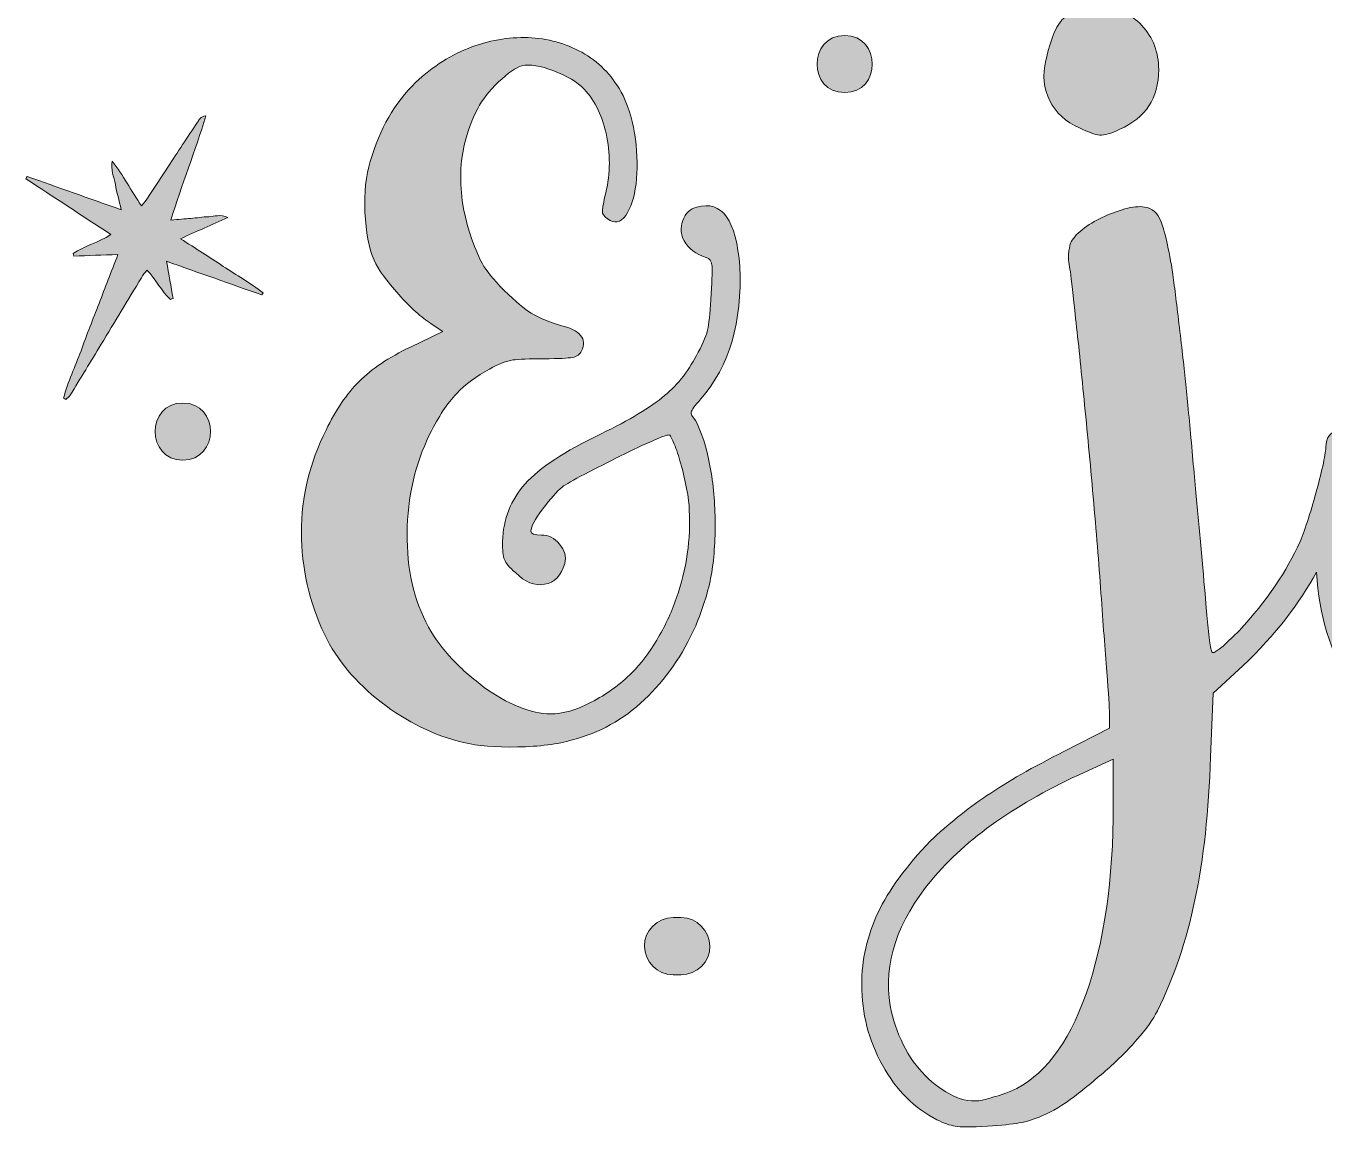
# Model space of a CAD drawing. Header units: inches. Extents: x 66 to 1016, y -1019 to -62.
# Drawn here: x 85.9 to 550.9, y -1000.7 to -606.1 of the extents above; entities that cross this region are included whole.
import ezdxf

# ---------------------------------------------------------------- set-up
doc = ezdxf.new("R2010")
doc.units = ezdxf.units.IN
doc.header["$MEASUREMENT"] = 0
doc.layers.add('Layer 1', color=7, linetype='Continuous')

# ---------------------------------------------------------------- blocks, each defined once
blk = doc.blocks.new('block 2')
at = {"layer": 'Layer 1', "true_color": 0xffffff}
h = blk.add_hatch(color=7, dxfattribs=at)
h.dxf.hatch_style = 2
edge = h.paths.add_edge_path()
edge.add_spline(control_points=[(463.35, -642.68), (466.45, -644.23), (468.84, -645.08), (470.55, -645.23), (472.25, -645.39), (474.65, -644.7), (477.75, -643.14), (487.04, -639.12), (491.69, -631.99), (491.69, -621.77), (491.69, -615.58), (489.67, -610.32), (485.65, -605.98), (481.62, -601.64), (476.51, -599.47), (470.32, -599.47), (464.44, -599.47), (460.18, -600.79), (457.54, -603.42), (454.91, -606.06), (452.82, -611.09), (451.27, -618.52), (450.03, -623.79), (450.5, -628.59), (452.66, -632.92), (454.83, -637.26), (458.4, -640.51), (463.35, -642.68)], knot_values=[0, 0, 0, 0, 1, 1, 1, 2, 2, 2, 3, 3, 3, 4, 4, 4, 5, 5, 5, 6, 6, 6, 7, 7, 7, 8, 8, 8, 9, 9, 9, 9], degree=3, periodic=1)
h = blk.add_hatch(color=7, dxfattribs=at)
h.dxf.hatch_style = 2
edge = h.paths.add_edge_path()
edge.add_spline(control_points=[(341.62, -692.39), (340.38, -675.66), (335.27, -668.54), (326.29, -671.02), (323.81, -671.64), (322.11, -673.27), (321.18, -675.9), (320.25, -678.53), (320.41, -680.93), (321.65, -683.1), (323.19, -685.89), (325.83, -687.9), (329.55, -689.14), (330.78, -689.45), (331.48, -690.3), (331.64, -691.69), (331.79, -693.09), (331.71, -696.57), (331.4, -702.15), (331.09, -707.72), (330.71, -711.75), (330.24, -714.23), (329.78, -716.71), (328.61, -719.65), (326.76, -723.05), (323.66, -729.25), (319.63, -734.44), (314.68, -738.62), (309.72, -742.8), (302.13, -747.37), (291.91, -752.32), (278.9, -758.52), (269.84, -764.48), (264.73, -770.21), (259.62, -775.94), (256.91, -782.83), (256.6, -790.88), (256.6, -793.98), (256.84, -796.15), (257.3, -797.39), (257.77, -798.63), (259.08, -800.18), (261.25, -802.03), (264.65, -805.45), (268.14, -806.84), (271.7, -806.22), (275.26, -805.6), (277.66, -803.12), (278.9, -798.78), (279.52, -796.31), (278.9, -793.98), (277.05, -791.81), (275.19, -789.65), (273.02, -788.56), (270.54, -788.56), (268.06, -788.56), (266.82, -788.1), (266.82, -787.17), (266.82, -785.62), (268.22, -782.99), (271, -779.27), (273.79, -775.55), (276.12, -772.92), (277.97, -771.37), (279.21, -770.44), (281.92, -768.9), (286.1, -766.72), (290.28, -764.56), (294.54, -762.39), (298.88, -760.22), (303.22, -758.06), (307.16, -756.2), (310.73, -754.65), (314.28, -753.1), (316.22, -752.48), (316.53, -752.79), (316.84, -753.1), (317.38, -754.18), (318.16, -756.04), (318.93, -757.9), (319.71, -760.22), (320.49, -763.01), (321.25, -765.8), (321.95, -768.74), (322.58, -771.84), (323.19, -774.94), (323.5, -777.57), (323.5, -779.73), (323.81, -784.69), (323.58, -789.88), (322.81, -795.3), (322.03, -800.72), (320.72, -806.06), (318.86, -811.33), (317, -816.6), (314.68, -821.55), (311.89, -826.19), (309.1, -830.84), (306.15, -834.72), (303.06, -837.81), (298.72, -842.15), (293.84, -845.71), (288.43, -848.49), (283.01, -851.28), (278.13, -852.68), (273.79, -852.68), (270.38, -852.68), (266.59, -851.83), (262.41, -850.12), (258.23, -848.42), (254.12, -846.1), (250.1, -843.15), (246.07, -840.21), (242.27, -836.88), (238.72, -833.16), (235.15, -829.45), (232.28, -825.58), (230.12, -821.55), (224.85, -811.95), (222.3, -800.72), (222.46, -787.86), (222.61, -775.02), (225.31, -763.17), (230.59, -752.32), (233.68, -746.13), (236.86, -741.33), (240.11, -737.92), (243.36, -734.52), (247.31, -731.58), (251.96, -729.09), (255.36, -727.24), (258.15, -726.15), (260.32, -725.84), (262.48, -725.54), (266.2, -725.38), (271.47, -725.38), (276.73, -725.38), (280.14, -725.22), (281.69, -724.91), (283.24, -724.61), (284.32, -723.83), (284.94, -722.59), (287.11, -718.26), (284.48, -715.16), (277.05, -713.3), (272.09, -711.75), (268.37, -710.13), (265.9, -708.42), (263.41, -706.72), (260.01, -703.7), (255.67, -699.36), (252.26, -695.64), (250.02, -692.7), (248.94, -690.53), (247.85, -688.37), (246.53, -685.12), (244.99, -680.77), (239.72, -664.36), (240.65, -649.34), (247.78, -635.71), (249.32, -632.62), (251.8, -629.44), (255.21, -626.18), (258.61, -622.93), (261.4, -621), (263.57, -620.38), (266.36, -619.76), (270.15, -620.38), (274.96, -622.24), (279.75, -624.09), (283.39, -626.26), (285.87, -628.74), (289.89, -633.08), (292.61, -638.81), (294, -645.93), (295.4, -653.06), (295.16, -660.18), (293.31, -667.3), (292.68, -670.09), (292.38, -671.87), (292.38, -672.65), (292.38, -673.42), (292.99, -674.27), (294.24, -675.2), (296.71, -677.06), (298.88, -676.67), (300.74, -674.04), (302.6, -671.41), (303.83, -667.61), (304.46, -662.66), (305.07, -657.7), (304.99, -652.36), (304.22, -646.63), (303.45, -640.9), (301.97, -635.71), (299.81, -631.06), (296.4, -624.56), (291.83, -619.61), (286.1, -616.2), (280.37, -612.79), (274.03, -610.85), (267.06, -610.39), (260.09, -609.92), (252.96, -611.01), (245.68, -613.64), (238.4, -616.28), (231.67, -620.54), (225.47, -626.42), (218.04, -633.55), (212.62, -642.99), (209.21, -654.76), (207.66, -659.72), (207.04, -665.76), (207.35, -672.88), (207.66, -680.01), (208.75, -685.73), (210.61, -690.07), (212.15, -693.48), (215.09, -697.58), (219.44, -702.38), (223.77, -707.18), (227.64, -710.67), (231.05, -712.83), (231.05, -712.83), (235.23, -715.62), (235.23, -715.62), (235.23, -715.62), (223.62, -721.19), (223.62, -721.19), (215.87, -724.91), (209.75, -729.02), (205.26, -733.51), (200.77, -738), (196.82, -743.81), (193.42, -750.93), (187.53, -762.7), (184.59, -774.94), (184.59, -787.63), (184.59, -800.34), (187.38, -812.57), (192.95, -824.34), (197.29, -833.32), (204.02, -841.37), (213.16, -848.49), (222.3, -855.62), (232.13, -860.42), (242.66, -862.9), (247.62, -864.14), (254.05, -864.68), (261.94, -864.52), (269.84, -864.37), (276.42, -863.52), (281.69, -861.97), (291.29, -859.49), (299.88, -854.69), (307.47, -847.56), (315.06, -840.44), (321.18, -831.62), (325.83, -821.08), (328.3, -815.2), (330.08, -809.55), (331.17, -804.13), (332.25, -798.71), (332.8, -792.13), (332.8, -784.38), (332.8, -777.26), (332.17, -770.37), (330.94, -763.71), (329.7, -757.05), (327.99, -751.71), (325.83, -747.68), (324.59, -746.13), (324.04, -745.05), (324.2, -744.42), (324.35, -743.81), (325.51, -742.26), (327.68, -739.78), (337.91, -728.01), (342.55, -712.21), (341.62, -692.39)], knot_values=[0, 0, 0, 0, 1, 1, 1, 2, 2, 2, 3, 3, 3, 4, 4, 4, 5, 5, 5, 6, 6, 6, 7, 7, 7, 8, 8, 8, 9, 9, 9, 10, 10, 10, 11, 11, 11, 12, 12, 12, 13, 13, 13, 14, 14, 14, 15, 15, 15, 16, 16, 16, 17, 17, 17, 18, 18, 18, 19, 19, 19, 20, 20, 20, 21, 21, 21, 22, 22, 22, 23, 23, 23, 24, 24, 24, 25, 25, 25, 26, 26, 26, 27, 27, 27, 28, 28, 28, 29, 29, 29, 30, 30, 30, 31, 31, 31, 32, 32, 32, 33, 33, 33, 34, 34, 34, 35, 35, 35, 36, 36, 36, 37, 37, 37, 38, 38, 38, 39, 39, 39, 40, 40, 40, 41, 41, 41, 42, 42, 42, 43, 43, 43, 44, 44, 44, 45, 45, 45, 46, 46, 46, 47, 47, 47, 48, 48, 48, 49, 49, 49, 50, 50, 50, 51, 51, 51, 52, 52, 52, 53, 53, 53, 54, 54, 54, 55, 55, 55, 56, 56, 56, 57, 57, 57, 58, 58, 58, 59, 59, 59, 60, 60, 60, 61, 61, 61, 62, 62, 62, 63, 63, 63, 64, 64, 64, 65, 65, 65, 66, 66, 66, 67, 67, 67, 68, 68, 68, 69, 69, 69, 70, 70, 70, 71, 71, 71, 72, 72, 72, 73, 73, 73, 74, 74, 74, 75, 75, 75, 76, 76, 76, 77, 77, 77, 78, 78, 78, 79, 79, 79, 80, 80, 80, 81, 81, 81, 82, 82, 82, 83, 83, 83, 84, 84, 84, 85, 85, 85, 86, 86, 86, 87, 87, 87, 88, 88, 88, 89, 89, 89, 90, 90, 90, 91, 91, 91, 92, 92, 92, 93, 93, 93, 93], degree=3, periodic=1)
h = blk.add_hatch(color=7, dxfattribs=at)
h.dxf.hatch_style = 2
edge = h.paths.add_edge_path()
edge.add_spline(control_points=[(379.21, -609.53), (366.02, -609.53), (366, -630.02), (379.21, -630.02), (392.39, -630.02), (392.41, -609.53), (379.21, -609.53)], knot_values=[0, 0, 0, 0, 1, 1, 1, 2, 2, 2, 2], degree=3, periodic=1)
h = blk.add_hatch(color=7, dxfattribs=at)
h.dxf.hatch_style = 2
edge = h.paths.add_edge_path()
edge.add_spline(control_points=[(141.26, -682.38), (147.18, -679.72), (152.41, -677.38), (158.19, -674.79), (155.5, -673.46), (153.41, -674.45), (151.39, -674.5), (149.22, -674.56), (147.06, -674.9), (144.9, -675.1), (142.74, -675.29), (140.59, -675.47), (137.84, -675.7), (141.65, -663.01), (146.56, -651.06), (150.35, -638.32), (148.35, -638.53), (147.9, -639.78), (147.31, -640.67), (143.75, -645.98), (140.26, -651.34), (136.75, -656.68), (134.3, -660.42), (131.87, -664.16), (129.4, -667.88), (128.82, -668.75), (128.11, -669.53), (127.25, -670.61), (123.6, -665.17), (120.67, -659.59), (116.78, -654.57), (116.17, -657.59), (117.38, -660.23), (117.93, -662.95), (118.49, -665.77), (119.21, -668.55), (120.02, -672), (108.39, -667.88), (97.35, -663.97), (86.31, -660.06), (86.17, -660.35), (86.03, -660.64), (85.89, -660.93), (95.92, -667.5), (105.94, -674.07), (116.29, -680.85), (111.83, -683.84), (106.83, -684.89), (102.78, -687.64), (102.87, -687.96), (102.96, -688.27), (103.05, -688.58), (108.14, -688.41), (113.23, -688.25), (118.84, -688.06), (116.47, -694.21), (114.27, -699.9), (112.08, -705.6), (109.91, -711.23), (107.63, -716.82), (105.61, -722.51), (103.59, -728.2), (100.8, -733.65), (99.4, -739.55), (99.65, -739.69), (99.9, -739.84), (100.15, -739.99), (100.68, -739.48), (101.34, -739.06), (101.71, -738.46), (105.45, -732.4), (109.15, -726.31), (112.84, -720.22), (117.65, -712.27), (122.43, -704.3), (127.25, -696.35), (127.8, -695.43), (128.51, -694.6), (129.24, -693.61), (132.51, -696.88), (134.33, -701.21), (137.71, -704.17), (138.01, -704.03), (138.31, -703.9), (138.61, -703.77), (137.85, -699.49), (137.09, -695.22), (136.24, -690.46), (148, -694.62), (159.21, -698.58), (170.42, -702.54), (170.56, -702.29), (170.69, -702.04), (170.83, -701.79), (166.38, -698.16), (161.28, -695.46), (156.53, -692.28), (151.67, -689.02), (146.72, -685.91), (141.26, -682.38)], knot_values=[0, 0, 0, 0, 1, 1, 1, 2, 2, 2, 3, 3, 3, 4, 4, 4, 5, 5, 5, 6, 6, 6, 7, 7, 7, 8, 8, 8, 9, 9, 9, 10, 10, 10, 11, 11, 11, 12, 12, 12, 13, 13, 13, 14, 14, 14, 15, 15, 15, 16, 16, 16, 17, 17, 17, 18, 18, 18, 19, 19, 19, 20, 20, 20, 21, 21, 21, 22, 22, 22, 23, 23, 23, 24, 24, 24, 25, 25, 25, 26, 26, 26, 27, 27, 27, 28, 28, 28, 29, 29, 29, 30, 30, 30, 31, 31, 31, 32, 32, 32, 33, 33, 33, 33], degree=3, periodic=1)
h = blk.add_hatch(color=7, dxfattribs=at)
h.dxf.hatch_style = 2
edge = h.paths.add_edge_path()
edge.add_spline(control_points=[(870.09, -750.47), (868.7, -751.71), (867.69, -754.34), (867.07, -758.36), (866.76, -762.08), (865.75, -766.72), (864.05, -772.3), (862.35, -777.88), (860.18, -783.61), (857.55, -789.49), (854.91, -795.38), (852.13, -801.11), (849.19, -806.68), (846.24, -812.26), (843.38, -817.06), (840.59, -821.08), (840.59, -821.08), (835.02, -828.52), (835.02, -828.52), (835.02, -828.52), (834.09, -803.89), (834.09, -803.89), (833.77, -797.7), (833.62, -789.95), (833.62, -780.66), (833.62, -771.37), (833.62, -761.77), (833.62, -751.86), (833.62, -741.95), (833.77, -732.51), (834.09, -723.52), (834.39, -714.54), (834.7, -707.26), (835.02, -701.68), (835.32, -698.28), (835.48, -695.02), (835.48, -691.93), (835.48, -688.83), (835.32, -686.51), (835.02, -684.96), (834.09, -677.84), (830.21, -674.27), (823.4, -674.27), (820.92, -674.27), (817.43, -675.28), (812.95, -677.29), (808.45, -679.31), (805.43, -681.09), (803.89, -682.63), (803.26, -683.26), (802.8, -684.72), (802.5, -687.05), (802.18, -689.37), (801.72, -692.09), (801.1, -695.18), (800.48, -699.82), (799.71, -705.48), (798.78, -712.13), (797.85, -718.8), (796.76, -725.69), (795.53, -732.81), (794.29, -739.94), (793.04, -746.75), (791.81, -753.25), (790.57, -759.76), (789.49, -765.03), (788.56, -769.05), (786.39, -778.04), (783.98, -786.55), (781.35, -794.6), (778.72, -802.66), (776.09, -809.7), (773.46, -815.74), (770.82, -821.78), (768.35, -826.59), (766.03, -830.14), (763.7, -833.71), (761.76, -835.49), (760.22, -835.49), (759.29, -835.49), (758.05, -834.48), (756.5, -832.47), (754.95, -830.45), (753.32, -827.82), (751.62, -824.57), (749.92, -821.31), (748.21, -817.83), (746.51, -814.11), (744.8, -810.4), (743.49, -806.68), (742.56, -802.96), (741.94, -800.8), (741.47, -798.71), (741.17, -796.69), (740.86, -794.68), (740.54, -792.05), (740.24, -788.79), (739.93, -785.54), (739.78, -781.29), (739.78, -776.02), (739.78, -770.75), (739.78, -763.63), (739.78, -754.65), (739.78, -754.65), (739.78, -716.08), (739.78, -716.08), (739.78, -716.08), (736.52, -713.3), (736.52, -713.3), (734.97, -712.37), (733.65, -711.75), (732.57, -711.44), (731.48, -711.13), (729.24, -711.29), (725.84, -711.9), (717.16, -712.83), (712.05, -715.16), (710.5, -718.87), (709.89, -720.11), (709.34, -722.28), (708.88, -725.38), (708.41, -728.48), (707.95, -732.19), (707.48, -736.53), (707.02, -740.87), (706.72, -745.59), (706.56, -750.7), (706.4, -755.81), (706.32, -760.85), (706.32, -765.8), (706.32, -769.5), (706.39, -773.02), (706.53, -776.38), (705.69, -779.8), (704.84, -782.78), (704, -785.31), (700.59, -796.15), (696.64, -804.67), (692.16, -810.86), (687.66, -817.06), (682.32, -821.86), (676.13, -825.26), (673.03, -826.82), (670.71, -827.75), (669.16, -828.05), (667.6, -828.36), (665.28, -828.21), (662.19, -827.59), (660.02, -827.28), (658.16, -827.05), (656.61, -826.89), (655.06, -826.74), (654.13, -826.35), (653.83, -825.73), (652.9, -824.8), (653.83, -820.31), (656.61, -812.26), (659.09, -803.89), (660.95, -795.46), (662.19, -786.94), (663.42, -778.42), (664.35, -767.97), (664.98, -755.58), (665.9, -733.27), (664.42, -714.31), (660.53, -698.66), (656.63, -683.03), (650.62, -671.48), (642.52, -664.05), (631.6, -653.52), (621.46, -652.59), (612.11, -661.26), (607.74, -665.91), (604.46, -672.34), (602.28, -680.54), (600.09, -688.75), (599, -699.67), (599, -713.3), (599, -737.46), (601.63, -758.59), (606.9, -776.71), (612.16, -794.83), (619.91, -809.32), (630.13, -820.15), (630.13, -820.15), (638.49, -829.45), (638.49, -829.45), (638.49, -829.45), (635.24, -835.49), (635.24, -835.49), (632.45, -840.44), (628.81, -844.86), (624.32, -848.73), (619.83, -852.6), (615.88, -855), (612.48, -855.93), (609.07, -856.86), (606.67, -857.02), (605.27, -856.39), (603.88, -855.78), (601.94, -853.3), (599.47, -848.96), (593.33, -838.12), (589.72, -825.19), (588.64, -810.17), (587.57, -795.15), (589.18, -778.5), (593.48, -760.22), (595.01, -753.1), (595.85, -748.69), (596.01, -746.98), (596.16, -745.28), (595.77, -743.34), (594.86, -741.17), (592.09, -735.29), (585.8, -732.19), (575.99, -731.88), (571.69, -731.58), (569.07, -731.58), (568.15, -731.88), (567.23, -732.19), (565.54, -733.59), (563.09, -736.06), (560.64, -738.55), (558.41, -742.03), (556.41, -746.52), (555.72, -748.09), (555.07, -749.75), (554.44, -751.45), (552.59, -752.58), (551.62, -754.39), (551.62, -756.97), (551.62, -757.9), (551.31, -759.84), (550.69, -762.78), (550.07, -765.72), (549.3, -768.9), (548.37, -772.3), (547.44, -775.71), (546.43, -779.12), (545.35, -782.52), (544.26, -785.93), (543.26, -788.72), (542.33, -790.88), (537.68, -801.42), (530.4, -812.1), (520.49, -822.94), (514.29, -829.14), (511.04, -831.62), (510.73, -830.37), (510.42, -829.76), (510.11, -828.05), (509.81, -825.26), (509.49, -822.48), (509.18, -819.38), (508.88, -815.97), (508.56, -812.57), (508.1, -807.31), (507.48, -800.18), (506.86, -793.06), (506.24, -786.24), (505.63, -779.73), (505, -773.23), (504.3, -765.64), (503.54, -756.97), (502.76, -748.3), (502.06, -740.87), (501.44, -734.67), (500.82, -728.79), (500.05, -721.97), (499.12, -714.23), (498.19, -706.49), (497.41, -700.14), (496.8, -695.18), (495.25, -685.89), (493.85, -679.61), (492.62, -676.36), (491.37, -673.11), (489.36, -671.33), (486.58, -671.02), (484.72, -670.71), (482.39, -670.95), (479.61, -671.72), (476.82, -672.49), (474.11, -673.5), (471.48, -674.74), (468.84, -675.98), (466.45, -677.45), (464.28, -679.15), (462.11, -680.85), (460.72, -682.48), (460.1, -684.03), (459.79, -684.96), (459.56, -686.28), (459.4, -687.98), (459.25, -689.68), (459.48, -691.77), (460.1, -694.25), (460.41, -697.04), (461.02, -702.61), (461.95, -710.97), (462.88, -719.34), (463.89, -729.02), (464.97, -740.01), (466.06, -751.01), (467.14, -762.62), (468.23, -774.86), (469.31, -787.1), (470.24, -798.63), (471.01, -809.47), (471.78, -820.31), (472.48, -829.68), (473.1, -837.58), (473.72, -845.47), (474.03, -850.51), (474.03, -852.68), (474.03, -852.68), (474.03, -857.79), (474.03, -857.79), (474.03, -857.79), (457.77, -866.15), (457.77, -866.15), (446.62, -871.72), (437.41, -876.99), (430.13, -881.95), (422.86, -886.9), (416.12, -892.33), (409.92, -898.21), (401.25, -907.19), (394.98, -915.78), (391.1, -923.99), (387.23, -932.19), (385.3, -940.79), (385.3, -949.78), (385.3, -960), (387.78, -969.59), (392.73, -978.58), (397.69, -987.56), (404.19, -994.06), (412.24, -998.1), (414.73, -999.33), (416.89, -1000.11), (418.74, -1000.42), (420.6, -1000.73), (424.48, -1000.73), (430.36, -1000.42), (435.32, -1000.11), (439.11, -999.72), (441.74, -999.26), (444.38, -998.79), (447.09, -997.94), (449.87, -996.7), (453.59, -995.15), (457.47, -992.82), (461.49, -989.73), (465.52, -986.63), (469.46, -983.38), (473.33, -979.98), (477.21, -976.56), (480.77, -973.01), (484.02, -969.29), (487.27, -965.57), (489.67, -962.16), (491.22, -959.07), (497.1, -947.29), (501.6, -934.05), (504.7, -919.35), (507.79, -904.64), (509.65, -887.52), (510.27, -868.01), (510.27, -868.01), (511.2, -845.24), (511.2, -845.24), (511.2, -845.24), (521.89, -835.49), (521.89, -835.49), (533.53, -824.15), (542.29, -812.96), (548.17, -801.92), (549.29, -817.55), (553.19, -830.69), (559.98, -841.29), (567.41, -852.91), (577.63, -860.89), (590.64, -865.22), (594.97, -866.77), (599.93, -867.39), (605.51, -867.08), (611.08, -866.77), (616.03, -865.68), (620.37, -863.83), (628.43, -860.42), (635.86, -853.3), (642.68, -842.45), (644.84, -839.36), (646.46, -837.27), (647.55, -836.18), (648.63, -835.1), (649.48, -834.72), (650.11, -835.02), (652.59, -835.95), (655.76, -836.73), (659.63, -837.34), (663.5, -837.97), (666.67, -838.12), (669.16, -837.81), (676.28, -836.88), (683.17, -833.63), (689.83, -828.05), (696.49, -822.48), (701.98, -815.51), (706.33, -807.14), (707.2, -805.17), (708.16, -802.86), (709.2, -800.26), (709.32, -800.85), (709.44, -801.46), (709.57, -802.03), (711.74, -811.33), (715.92, -820.47), (722.12, -829.45), (728.31, -839.05), (735.2, -845.17), (742.79, -847.8), (750.38, -850.43), (757.89, -849.42), (765.33, -844.78), (776.17, -837.97), (786.7, -815.2), (796.92, -776.48), (797.54, -774.32), (798, -772.3), (798.31, -770.44), (798.62, -768.58), (799.08, -766.88), (799.71, -765.33), (800.32, -763.79), (800.79, -762.24), (801.1, -760.69), (801.41, -762.54), (801.8, -766.72), (802.26, -773.23), (802.73, -779.73), (803.19, -786.78), (803.66, -794.37), (804.12, -801.96), (804.51, -809.4), (804.82, -816.67), (805.12, -823.95), (805.28, -829.45), (805.28, -833.16), (805.28, -833.16), (805.28, -853.14), (805.28, -853.14), (805.28, -853.14), (795.99, -856.86), (795.99, -856.86), (793.51, -858.1), (790.25, -859.49), (786.23, -861.04), (782.2, -862.59), (778.64, -863.99), (775.55, -865.22), (765.33, -869.56), (757.2, -874.28), (751.16, -879.39), (745.12, -884.5), (740.39, -890.62), (736.99, -897.74), (734.5, -902.7), (733.27, -907.96), (733.27, -913.54), (733.27, -919.11), (734.35, -923.91), (736.52, -927.94), (738.07, -931.03), (740.24, -933.82), (743.03, -936.3), (745.81, -938.78), (748.91, -940.79), (752.32, -942.34), (757.27, -944.82), (763.62, -945.6), (771.37, -944.66), (779.1, -943.74), (786.39, -941.57), (793.2, -938.16), (797.22, -936.3), (801.64, -933.2), (806.44, -928.87), (811.24, -924.53), (814.88, -920.35), (817.36, -916.32), (821.38, -910.13), (824.87, -901.39), (827.81, -890.07), (830.76, -878.77), (832.85, -867.24), (834.09, -855.46), (834.39, -852.68), (834.62, -850.43), (834.78, -848.73), (834.94, -847.03), (835.25, -845.63), (835.71, -844.54), (836.18, -843.46), (836.79, -842.38), (837.57, -841.29), (838.34, -840.21), (839.5, -838.74), (841.06, -836.88), (848.18, -828.52), (854.83, -818.22), (861.03, -805.98), (867.23, -793.75), (871.87, -781.59), (874.97, -769.51), (876.52, -763.32), (877.3, -759.14), (877.3, -756.97), (877.3, -754.81), (876.52, -752.95), (874.97, -751.39), (873.11, -749.54), (871.49, -749.23), (870.09, -750.47)], knot_values=[0, 0, 0, 0, 1, 1, 1, 2, 2, 2, 3, 3, 3, 4, 4, 4, 5, 5, 5, 6, 6, 6, 7, 7, 7, 8, 8, 8, 9, 9, 9, 10, 10, 10, 11, 11, 11, 12, 12, 12, 13, 13, 13, 14, 14, 14, 15, 15, 15, 16, 16, 16, 17, 17, 17, 18, 18, 18, 19, 19, 19, 20, 20, 20, 21, 21, 21, 22, 22, 22, 23, 23, 23, 24, 24, 24, 25, 25, 25, 26, 26, 26, 27, 27, 27, 28, 28, 28, 29, 29, 29, 30, 30, 30, 31, 31, 31, 32, 32, 32, 33, 33, 33, 34, 34, 34, 35, 35, 35, 36, 36, 36, 37, 37, 37, 38, 38, 38, 39, 39, 39, 40, 40, 40, 41, 41, 41, 42, 42, 42, 43, 43, 43, 44, 44, 44, 45, 45, 45, 46, 46, 46, 47, 47, 47, 48, 48, 48, 49, 49, 49, 50, 50, 50, 51, 51, 51, 52, 52, 52, 53, 53, 53, 54, 54, 54, 55, 55, 55, 56, 56, 56, 57, 57, 57, 58, 58, 58, 59, 59, 59, 60, 60, 60, 61, 61, 61, 62, 62, 62, 63, 63, 63, 64, 64, 64, 65, 65, 65, 66, 66, 66, 67, 67, 67, 68, 68, 68, 69, 69, 69, 70, 70, 70, 71, 71, 71, 72, 72, 72, 73, 73, 73, 74, 74, 74, 75, 75, 75, 76, 76, 76, 77, 77, 77, 78, 78, 78, 79, 79, 79, 80, 80, 80, 81, 81, 81, 82, 82, 82, 83, 83, 83, 84, 84, 84, 85, 85, 85, 86, 86, 86, 87, 87, 87, 88, 88, 88, 89, 89, 89, 90, 90, 90, 91, 91, 91, 92, 92, 92, 93, 93, 93, 94, 94, 94, 95, 95, 95, 96, 96, 96, 97, 97, 97, 98, 98, 98, 99, 99, 99, 100, 100, 100, 101, 101, 101, 102, 102, 102, 103, 103, 103, 104, 104, 104, 105, 105, 105, 106, 106, 106, 107, 107, 107, 108, 108, 108, 109, 109, 109, 110, 110, 110, 111, 111, 111, 112, 112, 112, 113, 113, 113, 114, 114, 114, 115, 115, 115, 116, 116, 116, 117, 117, 117, 118, 118, 118, 119, 119, 119, 120, 120, 120, 121, 121, 121, 122, 122, 122, 123, 123, 123, 124, 124, 124, 125, 125, 125, 126, 126, 126, 127, 127, 127, 128, 128, 128, 129, 129, 129, 130, 130, 130, 131, 131, 131, 132, 132, 132, 133, 133, 133, 134, 134, 134, 135, 135, 135, 136, 136, 136, 137, 137, 137, 138, 138, 138, 139, 139, 139, 140, 140, 140, 141, 141, 141, 142, 142, 142, 143, 143, 143, 144, 144, 144, 145, 145, 145, 146, 146, 146, 147, 147, 147, 148, 148, 148, 149, 149, 149, 150, 150, 150, 151, 151, 151, 152, 152, 152, 153, 153, 153, 154, 154, 154, 155, 155, 155, 156, 156, 156, 157, 157, 157, 158, 158, 158, 159, 159, 159, 160, 160, 160, 161, 161, 161, 162, 162, 162, 163, 163, 163, 164, 164, 164, 165, 165, 165, 166, 166, 166, 167, 167, 167, 168, 168, 168, 169, 169, 169, 170, 170, 170, 171, 171, 171, 172, 172, 172, 173, 173, 173, 174, 174, 174, 175, 175, 175, 175], degree=3, periodic=1)
edge = h.paths.add_edge_path()
edge.add_spline(control_points=[(475.43, -885.2), (475.43, -912.14), (472.17, -934.75), (465.67, -953.03), (459.17, -971.3), (450.19, -982.92), (438.72, -987.87), (437.18, -988.49), (435.4, -989.11), (433.38, -989.73), (431.37, -990.35), (429.74, -990.81), (428.5, -991.13), (425.1, -991.74), (421.61, -991.2), (418.05, -989.5), (414.49, -987.8), (411.16, -985.39), (408.06, -982.3), (404.97, -979.2), (402.33, -975.48), (400.16, -971.15), (398, -966.81), (396.45, -962.16), (395.52, -957.21), (393.04, -942.03), (398, -927.01), (410.38, -912.14), (422.78, -897.28), (441.05, -884.43), (465.2, -873.58), (465.2, -873.58), (475.43, -868.94), (475.43, -868.94), (475.43, -868.94), (475.43, -885.2), (475.43, -885.2)], knot_values=[0, 0, 0, 0, 1, 1, 1, 2, 2, 2, 3, 3, 3, 4, 4, 4, 5, 5, 5, 6, 6, 6, 7, 7, 7, 8, 8, 8, 9, 9, 9, 10, 10, 10, 11, 11, 11, 12, 12, 12, 12], degree=3, periodic=1)
edge = h.paths.add_edge_path()
edge.add_spline(control_points=[(647.79, -807.61), (646.54, -810.71), (645.54, -813.42), (644.77, -815.74), (643.99, -818.06), (643.45, -819.23), (643.14, -819.23), (642.52, -818.92), (641.9, -818.3), (641.28, -817.37), (640.66, -816.75), (639.96, -816.05), (639.19, -815.28), (638.41, -814.51), (637.72, -813.65), (637.1, -812.72), (628.11, -802.81), (621.3, -789.65), (616.66, -773.23), (612.01, -756.82), (609.53, -737.92), (609.23, -716.55), (609.23, -704.78), (609.76, -695.72), (610.85, -689.37), (611.93, -683.03), (613.87, -677.37), (616.66, -672.41), (620.99, -664.67), (627.03, -663.9), (634.78, -670.09), (641.59, -675.66), (646.78, -685.04), (650.34, -698.2), (653.9, -711.37), (655.68, -727.39), (655.68, -746.28), (655.68, -758.99), (655.06, -770.14), (653.83, -779.73), (652.59, -789.34), (650.57, -798.63), (647.79, -807.61)], knot_values=[0, 0, 0, 0, 1, 1, 1, 2, 2, 2, 3, 3, 3, 4, 4, 4, 5, 5, 5, 6, 6, 6, 7, 7, 7, 8, 8, 8, 9, 9, 9, 10, 10, 10, 11, 11, 11, 12, 12, 12, 13, 13, 13, 14, 14, 14, 14], degree=3, periodic=1)
edge = h.paths.add_edge_path()
edge.add_spline(control_points=[(804.35, -868.47), (804.35, -869.4), (804.27, -870.49), (804.12, -871.72), (803.96, -872.97), (803.89, -874.36), (803.89, -875.9), (799.55, -908.74), (789.95, -927.94), (775.08, -933.52), (771.37, -935.06), (768.81, -935.84), (767.42, -935.84), (766.03, -935.84), (763.62, -935.37), (760.22, -934.44), (754.95, -933.2), (750.76, -930.65), (747.67, -926.78), (744.57, -922.9), (743.03, -918.49), (743.03, -913.54), (743.03, -907.96), (745.5, -901.77), (750.46, -894.95), (755.41, -888.15), (761.3, -883.03), (768.12, -879.62), (769.97, -878.69), (772.91, -877.38), (776.94, -875.67), (780.96, -873.97), (784.99, -872.35), (789.02, -870.79), (793.04, -869.25), (796.61, -867.93), (799.71, -866.85), (802.8, -865.76), (804.51, -865.22), (804.82, -865.22), (804.51, -866.15), (804.35, -867.24), (804.35, -868.47)], knot_values=[0, 0, 0, 0, 1, 1, 1, 2, 2, 2, 3, 3, 3, 4, 4, 4, 5, 5, 5, 6, 6, 6, 7, 7, 7, 8, 8, 8, 9, 9, 9, 10, 10, 10, 11, 11, 11, 12, 12, 12, 13, 13, 13, 14, 14, 14, 14], degree=3, periodic=1)
h = blk.add_hatch(color=7, dxfattribs=at)
h.dxf.hatch_style = 2
edge = h.paths.add_edge_path()
edge.add_spline(control_points=[(142.08, -741.26), (128.9, -741.26), (128.87, -761.76), (142.08, -761.76), (155.27, -761.76), (155.29, -741.26), (142.08, -741.26)], knot_values=[0, 0, 0, 0, 1, 1, 1, 2, 2, 2, 2], degree=3, periodic=1)
h = blk.add_hatch(color=7, dxfattribs=at)
h.dxf.hatch_style = 2
edge = h.paths.add_edge_path()
edge.add_spline(control_points=[(320.66, -925.69), (319.68, -925.69), (318.71, -925.69), (317.73, -925.69), (312.37, -925.69), (307.24, -930.41), (307.48, -935.94), (307.73, -941.49), (311.99, -946.19), (317.73, -946.19), (318.71, -946.19), (319.68, -946.19), (320.66, -946.19), (326.02, -946.19), (331.15, -941.47), (330.9, -935.94), (330.65, -930.39), (326.4, -925.69), (320.66, -925.69)], knot_values=[0, 0, 0, 0, 1, 1, 1, 2, 2, 2, 3, 3, 3, 4, 4, 4, 5, 5, 5, 6, 6, 6, 6], degree=3, periodic=1)
at = {"layer": 'Layer 1', "lineweight": 0}
for points, knots in [([(463.35, -642.68), (466.45, -644.23), (468.84, -645.08), (470.55, -645.23), (472.25, -645.39), (474.65, -644.7), (477.75, -643.14), (487.04, -639.12), (491.69, -631.99), (491.69, -621.77), (491.69, -615.58), (489.67, -610.32), (485.65, -605.98), (481.62, -601.64), (476.51, -599.47), (470.32, -599.47), (464.44, -599.47), (460.18, -600.79), (457.54, -603.42), (454.91, -606.06), (452.82, -611.09), (451.27, -618.52), (450.03, -623.79), (450.5, -628.59), (452.66, -632.92), (454.83, -637.26), (458.4, -640.51), (463.35, -642.68)], [0, 0, 0, 0, 1, 1, 1, 2, 2, 2, 3, 3, 3, 4, 4, 4, 5, 5, 5, 6, 6, 6, 7, 7, 7, 8, 8, 8, 9, 9, 9, 9]), ([(341.62, -692.39), (340.38, -675.66), (335.27, -668.54), (326.29, -671.02), (323.81, -671.64), (322.11, -673.27), (321.18, -675.9), (320.25, -678.53), (320.41, -680.93), (321.65, -683.1), (323.19, -685.89), (325.83, -687.9), (329.55, -689.14), (330.78, -689.45), (331.48, -690.3), (331.64, -691.69), (331.79, -693.09), (331.71, -696.57), (331.4, -702.15), (331.09, -707.72), (330.71, -711.75), (330.24, -714.23), (329.78, -716.71), (328.61, -719.65), (326.76, -723.05), (323.66, -729.25), (319.63, -734.44), (314.68, -738.62), (309.72, -742.8), (302.13, -747.37), (291.91, -752.32), (278.9, -758.52), (269.84, -764.48), (264.73, -770.21), (259.62, -775.94), (256.91, -782.83), (256.6, -790.88), (256.6, -793.98), (256.84, -796.15), (257.3, -797.39), (257.77, -798.63), (259.08, -800.18), (261.25, -802.03), (264.65, -805.45), (268.14, -806.84), (271.7, -806.22), (275.26, -805.6), (277.66, -803.12), (278.9, -798.78), (279.52, -796.31), (278.9, -793.98), (277.05, -791.81), (275.19, -789.65), (273.02, -788.56), (270.54, -788.56), (268.06, -788.56), (266.82, -788.1), (266.82, -787.17), (266.82, -785.62), (268.22, -782.99), (271, -779.27), (273.79, -775.55), (276.12, -772.92), (277.97, -771.37), (279.21, -770.44), (281.92, -768.9), (286.1, -766.72), (290.28, -764.56), (294.54, -762.39), (298.88, -760.22), (303.22, -758.06), (307.16, -756.2), (310.73, -754.65), (314.28, -753.1), (316.22, -752.48), (316.53, -752.79), (316.84, -753.1), (317.38, -754.18), (318.16, -756.04), (318.93, -757.9), (319.71, -760.22), (320.49, -763.01), (321.25, -765.8), (321.95, -768.74), (322.58, -771.84), (323.19, -774.94), (323.5, -777.57), (323.5, -779.73), (323.81, -784.69), (323.58, -789.88), (322.81, -795.3), (322.03, -800.72), (320.72, -806.06), (318.86, -811.33), (317, -816.6), (314.68, -821.55), (311.89, -826.19), (309.1, -830.84), (306.15, -834.72), (303.06, -837.81), (298.72, -842.15), (293.84, -845.71), (288.43, -848.49), (283.01, -851.28), (278.13, -852.68), (273.79, -852.68), (270.38, -852.68), (266.59, -851.83), (262.41, -850.12), (258.23, -848.42), (254.12, -846.1), (250.1, -843.15), (246.07, -840.21), (242.27, -836.88), (238.72, -833.16), (235.15, -829.45), (232.28, -825.58), (230.12, -821.55), (224.85, -811.95), (222.3, -800.72), (222.46, -787.86), (222.61, -775.02), (225.31, -763.17), (230.59, -752.32), (233.68, -746.13), (236.86, -741.33), (240.11, -737.92), (243.36, -734.52), (247.31, -731.58), (251.96, -729.09), (255.36, -727.24), (258.15, -726.15), (260.32, -725.84), (262.48, -725.54), (266.2, -725.38), (271.47, -725.38), (276.73, -725.38), (280.14, -725.22), (281.69, -724.91), (283.24, -724.61), (284.32, -723.83), (284.94, -722.59), (287.11, -718.26), (284.48, -715.16), (277.05, -713.3), (272.09, -711.75), (268.37, -710.13), (265.9, -708.42), (263.41, -706.72), (260.01, -703.7), (255.67, -699.36), (252.26, -695.64), (250.02, -692.7), (248.94, -690.53), (247.85, -688.37), (246.53, -685.12), (244.99, -680.77), (239.72, -664.36), (240.65, -649.34), (247.78, -635.71), (249.32, -632.62), (251.8, -629.44), (255.21, -626.18), (258.61, -622.93), (261.4, -621), (263.57, -620.38), (266.36, -619.76), (270.15, -620.38), (274.96, -622.24), (279.75, -624.09), (283.39, -626.26), (285.87, -628.74), (289.89, -633.08), (292.61, -638.81), (294, -645.93), (295.4, -653.06), (295.16, -660.18), (293.31, -667.3), (292.68, -670.09), (292.38, -671.87), (292.38, -672.65), (292.38, -673.42), (292.99, -674.27), (294.24, -675.2), (296.71, -677.06), (298.88, -676.67), (300.74, -674.04), (302.6, -671.41), (303.83, -667.61), (304.46, -662.66), (305.07, -657.7), (304.99, -652.36), (304.22, -646.63), (303.45, -640.9), (301.97, -635.71), (299.81, -631.06), (296.4, -624.56), (291.83, -619.61), (286.1, -616.2), (280.37, -612.79), (274.03, -610.85), (267.06, -610.39), (260.09, -609.92), (252.96, -611.01), (245.68, -613.64), (238.4, -616.28), (231.67, -620.54), (225.47, -626.42), (218.04, -633.55), (212.62, -642.99), (209.21, -654.76), (207.66, -659.72), (207.04, -665.76), (207.35, -672.88), (207.66, -680.01), (208.75, -685.73), (210.61, -690.07), (212.15, -693.48), (215.09, -697.58), (219.44, -702.38), (223.77, -707.18), (227.64, -710.67), (231.05, -712.83), (231.05, -712.83), (235.23, -715.62), (235.23, -715.62), (235.23, -715.62), (223.62, -721.19), (223.62, -721.19), (215.87, -724.91), (209.75, -729.02), (205.26, -733.51), (200.77, -738), (196.82, -743.81), (193.42, -750.93), (187.53, -762.7), (184.59, -774.94), (184.59, -787.63), (184.59, -800.34), (187.38, -812.57), (192.95, -824.34), (197.29, -833.32), (204.02, -841.37), (213.16, -848.49), (222.3, -855.62), (232.13, -860.42), (242.66, -862.9), (247.62, -864.14), (254.05, -864.68), (261.94, -864.52), (269.84, -864.37), (276.42, -863.52), (281.69, -861.97), (291.29, -859.49), (299.88, -854.69), (307.47, -847.56), (315.06, -840.44), (321.18, -831.62), (325.83, -821.08), (328.3, -815.2), (330.08, -809.55), (331.17, -804.13), (332.25, -798.71), (332.8, -792.13), (332.8, -784.38), (332.8, -777.26), (332.17, -770.37), (330.94, -763.71), (329.7, -757.05), (327.99, -751.71), (325.83, -747.68), (324.59, -746.13), (324.04, -745.05), (324.2, -744.42), (324.35, -743.81), (325.51, -742.26), (327.68, -739.78), (337.91, -728.01), (342.55, -712.21), (341.62, -692.39)], [0, 0, 0, 0, 1, 1, 1, 2, 2, 2, 3, 3, 3, 4, 4, 4, 5, 5, 5, 6, 6, 6, 7, 7, 7, 8, 8, 8, 9, 9, 9, 10, 10, 10, 11, 11, 11, 12, 12, 12, 13, 13, 13, 14, 14, 14, 15, 15, 15, 16, 16, 16, 17, 17, 17, 18, 18, 18, 19, 19, 19, 20, 20, 20, 21, 21, 21, 22, 22, 22, 23, 23, 23, 24, 24, 24, 25, 25, 25, 26, 26, 26, 27, 27, 27, 28, 28, 28, 29, 29, 29, 30, 30, 30, 31, 31, 31, 32, 32, 32, 33, 33, 33, 34, 34, 34, 35, 35, 35, 36, 36, 36, 37, 37, 37, 38, 38, 38, 39, 39, 39, 40, 40, 40, 41, 41, 41, 42, 42, 42, 43, 43, 43, 44, 44, 44, 45, 45, 45, 46, 46, 46, 47, 47, 47, 48, 48, 48, 49, 49, 49, 50, 50, 50, 51, 51, 51, 52, 52, 52, 53, 53, 53, 54, 54, 54, 55, 55, 55, 56, 56, 56, 57, 57, 57, 58, 58, 58, 59, 59, 59, 60, 60, 60, 61, 61, 61, 62, 62, 62, 63, 63, 63, 64, 64, 64, 65, 65, 65, 66, 66, 66, 67, 67, 67, 68, 68, 68, 69, 69, 69, 70, 70, 70, 71, 71, 71, 72, 72, 72, 73, 73, 73, 74, 74, 74, 75, 75, 75, 76, 76, 76, 77, 77, 77, 78, 78, 78, 79, 79, 79, 80, 80, 80, 81, 81, 81, 82, 82, 82, 83, 83, 83, 84, 84, 84, 85, 85, 85, 86, 86, 86, 87, 87, 87, 88, 88, 88, 89, 89, 89, 90, 90, 90, 91, 91, 91, 92, 92, 92, 93, 93, 93, 93]), ([(379.21, -609.53), (366.02, -609.53), (366, -630.02), (379.21, -630.02), (392.39, -630.02), (392.41, -609.53), (379.21, -609.53)], [0, 0, 0, 0, 1, 1, 1, 2, 2, 2, 2]), ([(141.26, -682.38), (147.18, -679.72), (152.41, -677.38), (158.19, -674.79), (155.5, -673.46), (153.41, -674.45), (151.39, -674.5), (149.22, -674.56), (147.06, -674.9), (144.9, -675.1), (142.74, -675.29), (140.59, -675.47), (137.84, -675.7), (141.65, -663.01), (146.56, -651.06), (150.35, -638.32), (148.35, -638.53), (147.9, -639.78), (147.31, -640.67), (143.75, -645.98), (140.26, -651.34), (136.75, -656.68), (134.3, -660.42), (131.87, -664.16), (129.4, -667.88), (128.82, -668.75), (128.11, -669.53), (127.25, -670.61), (123.6, -665.17), (120.67, -659.59), (116.78, -654.57), (116.17, -657.59), (117.38, -660.23), (117.93, -662.95), (118.49, -665.77), (119.21, -668.55), (120.02, -672), (108.39, -667.88), (97.35, -663.97), (86.31, -660.06), (86.17, -660.35), (86.03, -660.64), (85.89, -660.93), (95.92, -667.5), (105.94, -674.07), (116.29, -680.85), (111.83, -683.84), (106.83, -684.89), (102.78, -687.64), (102.87, -687.96), (102.96, -688.27), (103.05, -688.58), (108.14, -688.41), (113.23, -688.25), (118.84, -688.06), (116.47, -694.21), (114.27, -699.9), (112.08, -705.6), (109.91, -711.23), (107.63, -716.82), (105.61, -722.51), (103.59, -728.2), (100.8, -733.65), (99.4, -739.55), (99.65, -739.69), (99.9, -739.84), (100.15, -739.99), (100.68, -739.48), (101.34, -739.06), (101.71, -738.46), (105.45, -732.4), (109.15, -726.31), (112.84, -720.22), (117.65, -712.27), (122.43, -704.3), (127.25, -696.35), (127.8, -695.43), (128.51, -694.6), (129.24, -693.61), (132.51, -696.88), (134.33, -701.21), (137.71, -704.17), (138.01, -704.03), (138.31, -703.9), (138.61, -703.77), (137.85, -699.49), (137.09, -695.22), (136.24, -690.46), (148, -694.62), (159.21, -698.58), (170.42, -702.54), (170.56, -702.29), (170.69, -702.04), (170.83, -701.79), (166.38, -698.16), (161.28, -695.46), (156.53, -692.28), (151.67, -689.02), (146.72, -685.91), (141.26, -682.38)], [0, 0, 0, 0, 1, 1, 1, 2, 2, 2, 3, 3, 3, 4, 4, 4, 5, 5, 5, 6, 6, 6, 7, 7, 7, 8, 8, 8, 9, 9, 9, 10, 10, 10, 11, 11, 11, 12, 12, 12, 13, 13, 13, 14, 14, 14, 15, 15, 15, 16, 16, 16, 17, 17, 17, 18, 18, 18, 19, 19, 19, 20, 20, 20, 21, 21, 21, 22, 22, 22, 23, 23, 23, 24, 24, 24, 25, 25, 25, 26, 26, 26, 27, 27, 27, 28, 28, 28, 29, 29, 29, 30, 30, 30, 31, 31, 31, 32, 32, 32, 33, 33, 33, 33]), ([(870.09, -750.47), (868.7, -751.71), (867.69, -754.34), (867.07, -758.36), (866.76, -762.08), (865.75, -766.72), (864.05, -772.3), (862.35, -777.88), (860.18, -783.61), (857.55, -789.49), (854.91, -795.38), (852.13, -801.11), (849.19, -806.68), (846.24, -812.26), (843.38, -817.06), (840.59, -821.08), (840.59, -821.08), (835.02, -828.52), (835.02, -828.52), (835.02, -828.52), (834.09, -803.89), (834.09, -803.89), (833.77, -797.7), (833.62, -789.95), (833.62, -780.66), (833.62, -771.37), (833.62, -761.77), (833.62, -751.86), (833.62, -741.95), (833.77, -732.51), (834.09, -723.52), (834.39, -714.54), (834.7, -707.26), (835.02, -701.68), (835.32, -698.28), (835.48, -695.02), (835.48, -691.93), (835.48, -688.83), (835.32, -686.51), (835.02, -684.96), (834.09, -677.84), (830.21, -674.27), (823.4, -674.27), (820.92, -674.27), (817.43, -675.28), (812.95, -677.29), (808.45, -679.31), (805.43, -681.09), (803.89, -682.63), (803.26, -683.26), (802.8, -684.72), (802.5, -687.05), (802.18, -689.37), (801.72, -692.09), (801.1, -695.18), (800.48, -699.82), (799.71, -705.48), (798.78, -712.13), (797.85, -718.8), (796.76, -725.69), (795.53, -732.81), (794.29, -739.94), (793.04, -746.75), (791.81, -753.25), (790.57, -759.76), (789.49, -765.03), (788.56, -769.05), (786.39, -778.04), (783.98, -786.55), (781.35, -794.6), (778.72, -802.66), (776.09, -809.7), (773.46, -815.74), (770.82, -821.78), (768.35, -826.59), (766.03, -830.14), (763.7, -833.71), (761.76, -835.49), (760.22, -835.49), (759.29, -835.49), (758.05, -834.48), (756.5, -832.47), (754.95, -830.45), (753.32, -827.82), (751.62, -824.57), (749.92, -821.31), (748.21, -817.83), (746.51, -814.11), (744.8, -810.4), (743.49, -806.68), (742.56, -802.96), (741.94, -800.8), (741.47, -798.71), (741.17, -796.69), (740.86, -794.68), (740.54, -792.05), (740.24, -788.79), (739.93, -785.54), (739.78, -781.29), (739.78, -776.02), (739.78, -770.75), (739.78, -763.63), (739.78, -754.65), (739.78, -754.65), (739.78, -716.08), (739.78, -716.08), (739.78, -716.08), (736.52, -713.3), (736.52, -713.3), (734.97, -712.37), (733.65, -711.75), (732.57, -711.44), (731.48, -711.13), (729.24, -711.29), (725.84, -711.9), (717.16, -712.83), (712.05, -715.16), (710.5, -718.87), (709.89, -720.11), (709.34, -722.28), (708.88, -725.38), (708.41, -728.48), (707.95, -732.19), (707.48, -736.53), (707.02, -740.87), (706.72, -745.59), (706.56, -750.7), (706.4, -755.81), (706.32, -760.85), (706.32, -765.8), (706.32, -769.5), (706.39, -773.02), (706.53, -776.38), (705.69, -779.8), (704.84, -782.78), (704, -785.31), (700.59, -796.15), (696.64, -804.67), (692.16, -810.86), (687.66, -817.06), (682.32, -821.86), (676.13, -825.26), (673.03, -826.82), (670.71, -827.75), (669.16, -828.05), (667.6, -828.36), (665.28, -828.21), (662.19, -827.59), (660.02, -827.28), (658.16, -827.05), (656.61, -826.89), (655.06, -826.74), (654.13, -826.35), (653.83, -825.73), (652.9, -824.8), (653.83, -820.31), (656.61, -812.26), (659.09, -803.89), (660.95, -795.46), (662.19, -786.94), (663.42, -778.42), (664.35, -767.97), (664.98, -755.58), (665.9, -733.27), (664.42, -714.31), (660.53, -698.66), (656.63, -683.03), (650.62, -671.48), (642.52, -664.05), (631.6, -653.52), (621.46, -652.59), (612.11, -661.26), (607.74, -665.91), (604.46, -672.34), (602.28, -680.54), (600.09, -688.75), (599, -699.67), (599, -713.3), (599, -737.46), (601.63, -758.59), (606.9, -776.71), (612.16, -794.83), (619.91, -809.32), (630.13, -820.15), (630.13, -820.15), (638.49, -829.45), (638.49, -829.45), (638.49, -829.45), (635.24, -835.49), (635.24, -835.49), (632.45, -840.44), (628.81, -844.86), (624.32, -848.73), (619.83, -852.6), (615.88, -855), (612.48, -855.93), (609.07, -856.86), (606.67, -857.02), (605.27, -856.39), (603.88, -855.78), (601.94, -853.3), (599.47, -848.96), (593.33, -838.12), (589.72, -825.19), (588.64, -810.17), (587.57, -795.15), (589.18, -778.5), (593.48, -760.22), (595.01, -753.1), (595.85, -748.69), (596.01, -746.98), (596.16, -745.28), (595.77, -743.34), (594.86, -741.17), (592.09, -735.29), (585.8, -732.19), (575.99, -731.88), (571.69, -731.58), (569.07, -731.58), (568.15, -731.88), (567.23, -732.19), (565.54, -733.59), (563.09, -736.06), (560.64, -738.55), (558.41, -742.03), (556.41, -746.52), (555.72, -748.09), (555.07, -749.75), (554.44, -751.45), (552.59, -752.58), (551.62, -754.39), (551.62, -756.97), (551.62, -757.9), (551.31, -759.84), (550.69, -762.78), (550.07, -765.72), (549.3, -768.9), (548.37, -772.3), (547.44, -775.71), (546.43, -779.12), (545.35, -782.52), (544.26, -785.93), (543.26, -788.72), (542.33, -790.88), (537.68, -801.42), (530.4, -812.1), (520.49, -822.94), (514.29, -829.14), (511.04, -831.62), (510.73, -830.37), (510.42, -829.76), (510.11, -828.05), (509.81, -825.26), (509.49, -822.48), (509.18, -819.38), (508.88, -815.97), (508.56, -812.57), (508.1, -807.31), (507.48, -800.18), (506.86, -793.06), (506.24, -786.24), (505.63, -779.73), (505, -773.23), (504.3, -765.64), (503.54, -756.97), (502.76, -748.3), (502.06, -740.87), (501.44, -734.67), (500.82, -728.79), (500.05, -721.97), (499.12, -714.23), (498.19, -706.49), (497.41, -700.14), (496.8, -695.18), (495.25, -685.89), (493.85, -679.61), (492.62, -676.36), (491.37, -673.11), (489.36, -671.33), (486.58, -671.02), (484.72, -670.71), (482.39, -670.95), (479.61, -671.72), (476.82, -672.49), (474.11, -673.5), (471.48, -674.74), (468.84, -675.98), (466.45, -677.45), (464.28, -679.15), (462.11, -680.85), (460.72, -682.48), (460.1, -684.03), (459.79, -684.96), (459.56, -686.28), (459.4, -687.98), (459.25, -689.68), (459.48, -691.77), (460.1, -694.25), (460.41, -697.04), (461.02, -702.61), (461.95, -710.97), (462.88, -719.34), (463.89, -729.02), (464.97, -740.01), (466.06, -751.01), (467.14, -762.62), (468.23, -774.86), (469.31, -787.1), (470.24, -798.63), (471.01, -809.47), (471.78, -820.31), (472.48, -829.68), (473.1, -837.58), (473.72, -845.47), (474.03, -850.51), (474.03, -852.68), (474.03, -852.68), (474.03, -857.79), (474.03, -857.79), (474.03, -857.79), (457.77, -866.15), (457.77, -866.15), (446.62, -871.72), (437.41, -876.99), (430.13, -881.95), (422.86, -886.9), (416.12, -892.33), (409.92, -898.21), (401.25, -907.19), (394.98, -915.78), (391.1, -923.99), (387.23, -932.19), (385.3, -940.79), (385.3, -949.78), (385.3, -960), (387.78, -969.59), (392.73, -978.58), (397.69, -987.56), (404.19, -994.06), (412.24, -998.1), (414.73, -999.33), (416.89, -1000.11), (418.74, -1000.42), (420.6, -1000.73), (424.48, -1000.73), (430.36, -1000.42), (435.32, -1000.11), (439.11, -999.72), (441.74, -999.26), (444.38, -998.79), (447.09, -997.94), (449.87, -996.7), (453.59, -995.15), (457.47, -992.82), (461.49, -989.73), (465.52, -986.63), (469.46, -983.38), (473.33, -979.98), (477.21, -976.56), (480.77, -973.01), (484.02, -969.29), (487.27, -965.57), (489.67, -962.16), (491.22, -959.07), (497.1, -947.29), (501.6, -934.05), (504.7, -919.35), (507.79, -904.64), (509.65, -887.52), (510.27, -868.01), (510.27, -868.01), (511.2, -845.24), (511.2, -845.24), (511.2, -845.24), (521.89, -835.49), (521.89, -835.49), (533.53, -824.15), (542.29, -812.96), (548.17, -801.92), (549.29, -817.55), (553.19, -830.69), (559.98, -841.29), (567.41, -852.91), (577.63, -860.89), (590.64, -865.22), (594.97, -866.77), (599.93, -867.39), (605.51, -867.08), (611.08, -866.77), (616.03, -865.68), (620.37, -863.83), (628.43, -860.42), (635.86, -853.3), (642.68, -842.45), (644.84, -839.36), (646.46, -837.27), (647.55, -836.18), (648.63, -835.1), (649.48, -834.72), (650.11, -835.02), (652.59, -835.95), (655.76, -836.73), (659.63, -837.34), (663.5, -837.97), (666.67, -838.12), (669.16, -837.81), (676.28, -836.88), (683.17, -833.63), (689.83, -828.05), (696.49, -822.48), (701.98, -815.51), (706.33, -807.14), (707.2, -805.17), (708.16, -802.86), (709.2, -800.26), (709.32, -800.85), (709.44, -801.46), (709.57, -802.03), (711.74, -811.33), (715.92, -820.47), (722.12, -829.45), (728.31, -839.05), (735.2, -845.17), (742.79, -847.8), (750.38, -850.43), (757.89, -849.42), (765.33, -844.78), (776.17, -837.97), (786.7, -815.2), (796.92, -776.48), (797.54, -774.32), (798, -772.3), (798.31, -770.44), (798.62, -768.58), (799.08, -766.88), (799.71, -765.33), (800.32, -763.79), (800.79, -762.24), (801.1, -760.69), (801.41, -762.54), (801.8, -766.72), (802.26, -773.23), (802.73, -779.73), (803.19, -786.78), (803.66, -794.37), (804.12, -801.96), (804.51, -809.4), (804.82, -816.67), (805.12, -823.95), (805.28, -829.45), (805.28, -833.16), (805.28, -833.16), (805.28, -853.14), (805.28, -853.14), (805.28, -853.14), (795.99, -856.86), (795.99, -856.86), (793.51, -858.1), (790.25, -859.49), (786.23, -861.04), (782.2, -862.59), (778.64, -863.99), (775.55, -865.22), (765.33, -869.56), (757.2, -874.28), (751.16, -879.39), (745.12, -884.5), (740.39, -890.62), (736.99, -897.74), (734.5, -902.7), (733.27, -907.96), (733.27, -913.54), (733.27, -919.11), (734.35, -923.91), (736.52, -927.94), (738.07, -931.03), (740.24, -933.82), (743.03, -936.3), (745.81, -938.78), (748.91, -940.79), (752.32, -942.34), (757.27, -944.82), (763.62, -945.6), (771.37, -944.66), (779.1, -943.74), (786.39, -941.57), (793.2, -938.16), (797.22, -936.3), (801.64, -933.2), (806.44, -928.87), (811.24, -924.53), (814.88, -920.35), (817.36, -916.32), (821.38, -910.13), (824.87, -901.39), (827.81, -890.07), (830.76, -878.77), (832.85, -867.24), (834.09, -855.46), (834.39, -852.68), (834.62, -850.43), (834.78, -848.73), (834.94, -847.03), (835.25, -845.63), (835.71, -844.54), (836.18, -843.46), (836.79, -842.38), (837.57, -841.29), (838.34, -840.21), (839.5, -838.74), (841.06, -836.88), (848.18, -828.52), (854.83, -818.22), (861.03, -805.98), (867.23, -793.75), (871.87, -781.59), (874.97, -769.51), (876.52, -763.32), (877.3, -759.14), (877.3, -756.97), (877.3, -754.81), (876.52, -752.95), (874.97, -751.39), (873.11, -749.54), (871.49, -749.23), (870.09, -750.47)], [0, 0, 0, 0, 1, 1, 1, 2, 2, 2, 3, 3, 3, 4, 4, 4, 5, 5, 5, 6, 6, 6, 7, 7, 7, 8, 8, 8, 9, 9, 9, 10, 10, 10, 11, 11, 11, 12, 12, 12, 13, 13, 13, 14, 14, 14, 15, 15, 15, 16, 16, 16, 17, 17, 17, 18, 18, 18, 19, 19, 19, 20, 20, 20, 21, 21, 21, 22, 22, 22, 23, 23, 23, 24, 24, 24, 25, 25, 25, 26, 26, 26, 27, 27, 27, 28, 28, 28, 29, 29, 29, 30, 30, 30, 31, 31, 31, 32, 32, 32, 33, 33, 33, 34, 34, 34, 35, 35, 35, 36, 36, 36, 37, 37, 37, 38, 38, 38, 39, 39, 39, 40, 40, 40, 41, 41, 41, 42, 42, 42, 43, 43, 43, 44, 44, 44, 45, 45, 45, 46, 46, 46, 47, 47, 47, 48, 48, 48, 49, 49, 49, 50, 50, 50, 51, 51, 51, 52, 52, 52, 53, 53, 53, 54, 54, 54, 55, 55, 55, 56, 56, 56, 57, 57, 57, 58, 58, 58, 59, 59, 59, 60, 60, 60, 61, 61, 61, 62, 62, 62, 63, 63, 63, 64, 64, 64, 65, 65, 65, 66, 66, 66, 67, 67, 67, 68, 68, 68, 69, 69, 69, 70, 70, 70, 71, 71, 71, 72, 72, 72, 73, 73, 73, 74, 74, 74, 75, 75, 75, 76, 76, 76, 77, 77, 77, 78, 78, 78, 79, 79, 79, 80, 80, 80, 81, 81, 81, 82, 82, 82, 83, 83, 83, 84, 84, 84, 85, 85, 85, 86, 86, 86, 87, 87, 87, 88, 88, 88, 89, 89, 89, 90, 90, 90, 91, 91, 91, 92, 92, 92, 93, 93, 93, 94, 94, 94, 95, 95, 95, 96, 96, 96, 97, 97, 97, 98, 98, 98, 99, 99, 99, 100, 100, 100, 101, 101, 101, 102, 102, 102, 103, 103, 103, 104, 104, 104, 105, 105, 105, 106, 106, 106, 107, 107, 107, 108, 108, 108, 109, 109, 109, 110, 110, 110, 111, 111, 111, 112, 112, 112, 113, 113, 113, 114, 114, 114, 115, 115, 115, 116, 116, 116, 117, 117, 117, 118, 118, 118, 119, 119, 119, 120, 120, 120, 121, 121, 121, 122, 122, 122, 123, 123, 123, 124, 124, 124, 125, 125, 125, 126, 126, 126, 127, 127, 127, 128, 128, 128, 129, 129, 129, 130, 130, 130, 131, 131, 131, 132, 132, 132, 133, 133, 133, 134, 134, 134, 135, 135, 135, 136, 136, 136, 137, 137, 137, 138, 138, 138, 139, 139, 139, 140, 140, 140, 141, 141, 141, 142, 142, 142, 143, 143, 143, 144, 144, 144, 145, 145, 145, 146, 146, 146, 147, 147, 147, 148, 148, 148, 149, 149, 149, 150, 150, 150, 151, 151, 151, 152, 152, 152, 153, 153, 153, 154, 154, 154, 155, 155, 155, 156, 156, 156, 157, 157, 157, 158, 158, 158, 159, 159, 159, 160, 160, 160, 161, 161, 161, 162, 162, 162, 163, 163, 163, 164, 164, 164, 165, 165, 165, 166, 166, 166, 167, 167, 167, 168, 168, 168, 169, 169, 169, 170, 170, 170, 171, 171, 171, 172, 172, 172, 173, 173, 173, 174, 174, 174, 175, 175, 175, 175]), ([(142.08, -741.26), (128.9, -741.26), (128.87, -761.76), (142.08, -761.76), (155.27, -761.76), (155.29, -741.26), (142.08, -741.26)], [0, 0, 0, 0, 1, 1, 1, 2, 2, 2, 2]), ([(475.43, -885.2), (475.43, -912.14), (472.17, -934.75), (465.67, -953.03), (459.17, -971.3), (450.19, -982.92), (438.72, -987.87), (437.18, -988.49), (435.4, -989.11), (433.38, -989.73), (431.37, -990.35), (429.74, -990.81), (428.5, -991.13), (425.1, -991.74), (421.61, -991.2), (418.05, -989.5), (414.49, -987.8), (411.16, -985.39), (408.06, -982.3), (404.97, -979.2), (402.33, -975.48), (400.16, -971.15), (398, -966.81), (396.45, -962.16), (395.52, -957.21), (393.04, -942.03), (398, -927.01), (410.38, -912.14), (422.78, -897.28), (441.05, -884.43), (465.2, -873.58), (465.2, -873.58), (475.43, -868.94), (475.43, -868.94), (475.43, -868.94), (475.43, -885.2), (475.43, -885.2)], [0, 0, 0, 0, 1, 1, 1, 2, 2, 2, 3, 3, 3, 4, 4, 4, 5, 5, 5, 6, 6, 6, 7, 7, 7, 8, 8, 8, 9, 9, 9, 10, 10, 10, 11, 11, 11, 12, 12, 12, 12]), ([(320.66, -925.69), (319.68, -925.69), (318.71, -925.69), (317.73, -925.69), (312.37, -925.69), (307.24, -930.41), (307.48, -935.94), (307.73, -941.49), (311.99, -946.19), (317.73, -946.19), (318.71, -946.19), (319.68, -946.19), (320.66, -946.19), (326.02, -946.19), (331.15, -941.47), (330.9, -935.94), (330.65, -930.39), (326.4, -925.69), (320.66, -925.69)], [0, 0, 0, 0, 1, 1, 1, 2, 2, 2, 3, 3, 3, 4, 4, 4, 5, 5, 5, 6, 6, 6, 6])]:
    blk.add_open_spline(points, degree=3, knots=knots, dxfattribs=at)

msp = doc.modelspace()

# ---------------------------------------------------------------- block references
at = {"layer": 'Layer 1'}
msp.add_blockref('block 2', (0, 0), dxfattribs=at)

doc.saveas('drawing.dxf')
